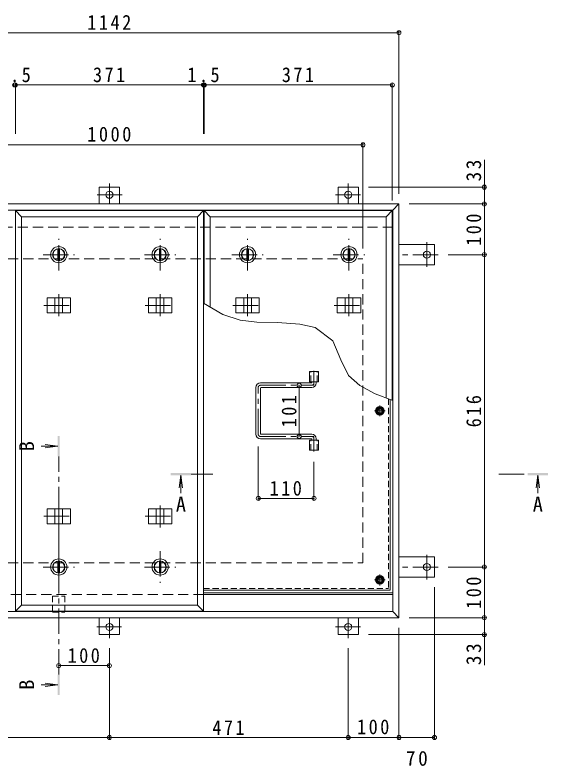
# Model space of a CAD drawing. Units: millimetres on the paper, enlarged 2 times, with parts at other scales. Extents: x -524 to 522, y -392 to 344.
# Drawn here: x -349 to -138.7, y -24.5 to 271.7 of the extents above; entities that cross this region are included whole.
import ezdxf
from ezdxf.enums import TextEntityAlignment as Align

# ---------------------------------------------------------------- set-up
doc = ezdxf.new("R2010")
doc.units = ezdxf.units.MM
doc.header["$LTSCALE"] = 2
doc.header["$PDMODE"] = 32
doc.header["$PDSIZE"] = 1.6
for name, pattern in [('CHAIN1', [8, 5, -1, 1, -1]), ('DASHED1', [1.8, 1.2, -0.6]), ('DASHED2', [3, 2, -1])]:
    doc.linetypes.add(name, pattern=pattern)
for name, color, linetype, lineweight in [('0-1_躯体', 2, 'DASHED2', 9), ('0-2_仕上', 4, 'Continuous', 9), ('0-3_建具', 4, 'Continuous', 9), ('0-5_寸法', 7, 'Continuous', 9), ('0-6_ハッチ', 6, 'Continuous', 9), ('0-7_021', 5, 'Continuous', 5), ('0-A_061', 3, 'CHAIN1', 9), ('0-B_062', 2, 'Continuous', 9), ('0-C_084', 2, 'Continuous', 9), ('0-E_090', 3, 'Continuous', 9), ('0-F_092', 7, 'Continuous', 9)]:
    doc.layers.add(name, color=color, linetype=linetype, lineweight=lineweight)
doc.styles.add('ＭＳ ゴシック', font='')
doc.styles.get('ＭＳ ゴシック').set_extended_font_data('MS Gothic')

msp = doc.modelspace()

# ---------------------------------------------------------------- linework, layer by layer
at = {"layer": '0-1_躯体'}
for p, q in [((-199.949, 188.001), (-423.549, 188.001)), ((-411.749, 175.601), (-211.749, 175.601)), ((-211.749, 55.601), (-211.749, 175.601)), ((-411.749, 55.601), (-211.749, 55.601)), ((-274.649, 43.201), (-423.549, 43.201))]:
    msp.add_line(p, q, dxfattribs=at)
at = {"layer": '0-1_躯体', "linetype": 'Continuous'}
msp.add_line((-199.949, 43.201), (-274.649, 43.201), dxfattribs=at)
at = {"layer": '0-2_仕上'}
for p, q in [((-348.849, 36.601), (-348.849, 194.601)), ((-348.849, 194.601), (-274.649, 194.601)), ((-274.649, 36.601), (-274.649, 194.601)), ((-274.349, 157.902), (-274.349, 194.601)), ((-200.149, 119.755), (-200.149, 194.601)), ((-277.049, 39.001), (-277.049, 192.201)), ((-271.949, 156.517), (-271.949, 192.201)), ((-202.549, 120.685), (-202.549, 192.201)), ((-332.149, 101.65), (-338.704, 101.65)), ((-332.149, 101.65), (-337.107, 102.303)), ((-332.149, 101.65), (-337.107, 100.998)), ((-283.549, 90.225), (-284.202, 85.268)), ((-283.549, 90.225), (-283.549, 83.104)), ((-283.549, 90.225), (-282.897, 85.268)), ((-142.737, 90.225), (-143.39, 85.268)), ((-142.737, 90.225), (-142.084, 85.268)), ((-142.737, 90.225), (-142.737, 83.104)), ((-332.149, 7.579), (-338.704, 7.579)), ((-332.149, 7.579), (-337.107, 8.231)), ((-332.149, 7.579), (-337.107, 6.926))]:
    msp.add_line(p, q, dxfattribs=at)
at = {"layer": '0-2_仕上', "color": 3}
for p, q in [((-232.779, 127.101), (-232.779, 131.101)), ((-232.779, 131.101), (-229.319, 131.101)), ((-229.319, 127.101), (-229.319, 131.101)), ((-232.779, 127.101), (-229.319, 127.101)), ((-232.779, 100.101), (-232.779, 104.101)), ((-232.779, 104.101), (-229.319, 104.101)), ((-229.319, 100.101), (-229.319, 104.101)), ((-232.779, 100.101), (-229.319, 100.101))]:
    msp.add_line(p, q, dxfattribs=at)
at = {"layer": '0-2_仕上', "color": 3, "linetype": 'DASHED1'}
for p, q in [((-232.319, 127.101), (-232.319, 131.101)), ((-229.779, 127.101), (-229.779, 131.101)), ((-232.319, 100.101), (-232.319, 104.101)), ((-229.779, 100.101), (-229.779, 104.101))]:
    msp.add_line(p, q, dxfattribs=at)
at = {"layer": '0-2_仕上', "linetype": 'CHAIN1'}
for p, q in [((-331.749, 11.579), (-331.749, 97.65)), ((-270.949, 90.625), (-279.549, 90.625)), ((-158.136, 90.625), (-146.737, 90.625))]:
    msp.add_line(p, q, dxfattribs=at)
at = {"layer": '0-2_仕上'}
for points in [[(-346.449, 39.001), (-346.449, 192.201), (-348.849, 194.601)], [(-346.449, 192.201), (-277.049, 192.201), (-274.649, 194.601)], [(-271.949, 192.201), (-274.349, 194.601), (-200.149, 194.601)], [(-271.949, 192.201), (-202.549, 192.201), (-200.149, 194.601)], [(-346.449, 39.001), (-348.849, 36.601), (-274.649, 36.601)], [(-346.449, 39.001), (-277.049, 39.001), (-274.649, 36.601)]]:
    msp.add_lwpolyline(points, dxfattribs=at)
for points in [[(-331.349, 105.65), (-332.149, 105.65), (-331.349, 97.65), (-332.149, 97.65)], [(-287.549, 90.225), (-287.549, 91.025), (-279.549, 90.225), (-279.549, 91.025)], [(-138.737, 90.225), (-138.737, 91.025), (-146.737, 90.225), (-146.737, 91.025)], [(-332.149, 3.579), (-331.349, 3.579), (-332.149, 11.579), (-331.349, 11.579)]]:
    msp.add_solid(points, dxfattribs=at)
at = {"layer": '0-3_建具', "color": 2}
for p, q in [((-197.549, 197.201), (-425.949, 197.201)), ((-197.549, 197.201), (-199.949, 194.801)), ((-197.549, 34.001), (-197.549, 197.201)), ((-199.949, 194.801), (-423.549, 194.801)), ((-199.949, 36.401), (-199.949, 194.801)), ((-199.949, 43.201), (-274.649, 43.201)), ((-199.949, 36.401), (-423.549, 36.401)), ((-197.549, 34.001), (-199.949, 36.401)), ((-197.549, 34.001), (-425.949, 34.001))]:
    msp.add_line(p, q, dxfattribs=at)
at = {"layer": '0-3_建具'}
for p, q in [((-336.367, 160.201), (-336.367, 154.201)), ((-336.367, 160.201), (-327.132, 160.201)), ((-333.249, 160.201), (-333.249, 154.201)), ((-330.249, 160.201), (-330.249, 154.201)), ((-327.132, 160.201), (-327.132, 154.201)), ((-296.367, 160.201), (-296.367, 154.201)), ((-296.367, 160.201), (-287.132, 160.201)), ((-293.249, 160.201), (-293.249, 154.201)), ((-290.249, 160.201), (-290.249, 154.201)), ((-287.132, 160.201), (-287.132, 154.201)), ((-261.867, 160.201), (-261.867, 154.201)), ((-261.867, 160.201), (-252.632, 160.201)), ((-258.749, 160.201), (-258.749, 154.201)), ((-255.749, 160.201), (-255.749, 154.201)), ((-252.632, 160.201), (-252.632, 154.201)), ((-221.867, 160.201), (-221.867, 154.201)), ((-221.867, 160.201), (-212.632, 160.201)), ((-218.749, 160.201), (-218.749, 154.201)), ((-215.749, 160.201), (-215.749, 154.201)), ((-212.632, 160.201), (-212.632, 154.201)), ((-336.367, 154.201), (-327.132, 154.201)), ((-296.367, 154.201), (-287.132, 154.201)), ((-261.867, 154.201), (-252.632, 154.201)), ((-221.867, 154.201), (-212.632, 154.201)), ((-336.367, 71.001), (-336.367, 77.001)), ((-336.367, 77.001), (-327.132, 77.001)), ((-333.249, 71.001), (-333.249, 77.001)), ((-330.249, 71.001), (-330.249, 77.001)), ((-327.132, 71.001), (-327.132, 77.001)), ((-296.367, 71.001), (-296.367, 77.001)), ((-296.367, 77.001), (-287.132, 77.001)), ((-293.249, 71.001), (-293.249, 77.001)), ((-290.249, 71.001), (-290.249, 77.001)), ((-287.132, 71.001), (-287.132, 77.001)), ((-336.367, 71.001), (-327.132, 71.001)), ((-296.367, 71.001), (-287.132, 71.001))]:
    msp.add_line(p, q, dxfattribs=at)
at = {"layer": '0-3_建具', "linetype": 'CHAIN1'}
for p, q in [((-331.749, 161.625), (-331.749, 152.977)), ((-291.749, 161.625), (-291.749, 152.977)), ((-257.249, 161.625), (-257.249, 152.977)), ((-217.249, 161.625), (-217.249, 152.977)), ((-337.631, 157.201), (-325.868, 157.201)), ((-297.631, 157.201), (-285.868, 157.201)), ((-263.131, 157.201), (-251.368, 157.201)), ((-223.131, 157.201), (-211.368, 157.201)), ((-331.749, 69.578), (-331.749, 78.225)), ((-291.749, 69.578), (-291.749, 78.225)), ((-337.631, 74.001), (-325.868, 74.001)), ((-297.631, 74.001), (-285.868, 74.001))]:
    msp.add_line(p, q, dxfattribs=at)
at = {"layer": '0-5_寸法'}
for p, q in [((-163.845, 203.841), (-163.845, 214.593)), ((-267.023, 153.672), (-274.649, 158.076)), ((-163.845, 27.361), (-163.845, 15.292))]:
    msp.add_line(p, q, dxfattribs=at)
for points in [[(-220.489, 135.775), (-223.652, 143.267), (-230.645, 148.511), (-236.639, 149.843), (-245.462, 150.509), (-253.537, 150.592), (-260.197, 151.341), (-267.023, 153.672)], [(-212.905, 125.637), (-217.418, 129.485), (-220.489, 135.775)], [(-199.949, 119.678), (-206.858, 122.353), (-212.905, 125.637)]]:
    msp.add_lwpolyline(points, dxfattribs=at)
at = {"layer": '0-5_寸法', "linetype": 'DASHED1'}
for points in [[(-334.209, 42.561), (-329.289, 42.561), (-329.289, 36.161)], [(-334.209, 42.561), (-334.209, 36.161), (-329.289, 36.161)]]:
    msp.add_lwpolyline(points, dxfattribs=at)
at = {"layer": '0-6_ハッチ', "linetype": 'CHAIN1'}
for p, q in [((-231.049, 131.377), (-231.049, 125.701)), ((-253.049, 106.403), (-253.049, 124.799)), ((-252.147, 125.701), (-231.049, 125.701)), ((-252.147, 105.501), (-231.049, 105.501)), ((-231.049, 99.524), (-231.049, 105.501))]:
    msp.add_line(p, q, dxfattribs=at)
at = {"layer": '0-6_ハッチ'}
for p, q in [((-253.949, 106.401), (-253.949, 124.801)), ((-232.149, 126.601), (-252.149, 126.601)), ((-252.149, 106.601), (-252.149, 124.601)), ((-251.949, 124.801), (-231.949, 124.801)), ((-231.949, 126.801), (-231.949, 127.101)), ((-230.149, 126.601), (-230.149, 127.101)), ((-232.149, 104.601), (-252.149, 104.601)), ((-251.949, 106.401), (-231.949, 106.401)), ((-231.949, 104.401), (-231.949, 104.101)), ((-230.149, 104.601), (-230.149, 104.101)), ((-274.649, 43.801), (-199.949, 43.801)), ((-274.649, 43.201), (-199.949, 43.201))]:
    msp.add_line(p, q, dxfattribs=at)
for centre, radius, start, end in [((-252.149, 124.801), 1.8, 90, 180), ((-251.949, 124.601), 0.2, 90, 180), ((-232.149, 126.801), 0.2, 270, 0), ((-231.949, 126.601), 1.8, 270, 0), ((-252.149, 106.401), 1.8, 180, 270), ((-251.949, 106.601), 0.2, 180, 270), ((-232.149, 104.401), 0.2, 0, 90), ((-231.949, 104.601), 1.8, 0, 90)]:
    msp.add_arc(centre, radius, start, end, dxfattribs=at)
at = {"layer": '0-6_ハッチ', "linetype": 'CHAIN1'}
for centre, radius, start, end in [((-252.147, 124.799), 0.902, 90, 180), ((-231.949, 126.601), 0.9, 270.29569, 0), ((-252.147, 106.403), 0.902, 180, 270), ((-231.949, 104.601), 0.9, 0, 89.70431)]:
    msp.add_arc(centre, radius, start, end, dxfattribs=at)
at = {"layer": '0-7_021'}
for centre, radius in [((-205.049, 115.601), 1), ((-205.049, 115.601), 0.838), ((-205.049, 48.901), 1), ((-205.049, 48.901), 0.838)]:
    msp.add_circle(centre, radius, dxfattribs=at)
at = {"layer": '0-A_061', "linetype": 'DASHED1'}
for p in [(-201.689, 120.352), (-274.649, 45.541)]:
    msp.add_line(p, (-201.689, 45.541), dxfattribs=at)
at = {"layer": '0-A_061', "linetype": 'Continuous'}
for q in [(-201.049, 120.104), (-274.649, 44.901)]:
    msp.add_line((-201.049, 44.901), q, dxfattribs=at)
at = {"layer": '0-A_061'}
for p, q in [((-202.913, 115.601), (-207.185, 115.601)), ((-205.049, 113.465), (-205.049, 117.737)), ((-205.049, 46.765), (-205.049, 51.037)), ((-202.913, 48.901), (-207.185, 48.901))]:
    msp.add_line(p, q, dxfattribs=at)
at = {"layer": '0-B_062'}
for p, q in [((-206.549, 115.601), (-205.799, 116.901)), ((-205.799, 116.901), (-204.3, 116.901)), ((-203.549, 115.601), (-204.3, 116.901)), ((-203.549, 115.601), (-204.3, 114.301)), ((-206.549, 48.901), (-205.799, 50.201)), ((-205.799, 50.201), (-204.3, 50.201)), ((-203.549, 48.901), (-204.3, 50.201)), ((-203.549, 48.901), (-204.3, 47.601))]:
    msp.add_line(p, q, dxfattribs=at)
for points in [[(-206.549, 115.601), (-205.799, 114.301), (-204.3, 114.301)], [(-206.549, 48.901), (-205.799, 47.601), (-204.3, 47.601)]]:
    msp.add_lwpolyline(points, dxfattribs=at)
for centre, radius in [((-205.049, 115.601), 1.7), ((-205.049, 115.601), 1.3), ((-205.049, 48.901), 1.7), ((-205.049, 48.901), 1.3)]:
    msp.add_circle(centre, radius, dxfattribs=at)
at = {"layer": '0-C_084', "linetype": 'CHAIN1'}
for p, q in [((-331.749, 171.001), (-331.749, 183.401)), ((-291.749, 171.001), (-291.749, 183.401)), ((-257.249, 171.001), (-257.249, 183.401)), ((-217.249, 171.001), (-217.249, 183.401)), ((-337.949, 177.201), (-325.549, 177.201)), ((-297.949, 177.201), (-285.549, 177.201)), ((-263.449, 177.201), (-251.049, 177.201)), ((-223.449, 177.201), (-211.049, 177.201)), ((-331.749, 60.201), (-331.749, 47.801)), ((-291.749, 60.201), (-291.749, 47.801)), ((-337.949, 54.001), (-325.549, 54.001)), ((-297.949, 54.001), (-285.549, 54.001))]:
    msp.add_line(p, q, dxfattribs=at)
at = {"layer": '0-C_084'}
for p, q in [((-332.049, 179.482), (-332.049, 174.921)), ((-331.449, 179.482), (-331.449, 174.921)), ((-292.049, 179.482), (-292.049, 174.921)), ((-291.449, 179.482), (-291.449, 174.921)), ((-257.549, 179.482), (-257.549, 174.921)), ((-256.949, 179.482), (-256.949, 174.921)), ((-217.549, 179.482), (-217.549, 174.921)), ((-216.949, 179.482), (-216.949, 174.921)), ((-332.049, 51.721), (-332.049, 56.281)), ((-331.449, 51.721), (-331.449, 56.281)), ((-292.049, 51.721), (-292.049, 56.281)), ((-291.449, 51.721), (-291.449, 56.281))]:
    msp.add_line(p, q, dxfattribs=at)
for centre, radius in [((-331.749, 177.201), 3.2), ((-331.749, 177.201), 2.4), ((-331.749, 177.201), 2.3), ((-291.749, 177.201), 3.2), ((-291.749, 177.201), 2.4), ((-291.749, 177.201), 2.3), ((-257.249, 177.201), 3.2), ((-257.249, 177.201), 2.4), ((-257.249, 177.201), 2.3), ((-217.249, 177.201), 3.2), ((-217.249, 177.201), 2.4), ((-217.249, 177.201), 2.3), ((-331.749, 54.001), 3.2), ((-331.749, 54.001), 2.4), ((-331.749, 54.001), 2.3), ((-291.749, 54.001), 3.2), ((-291.749, 54.001), 2.4), ((-291.749, 54.001), 2.3)]:
    msp.add_circle(centre, radius, dxfattribs=at)
at = {"layer": '0-E_090', "linetype": 'CHAIN1'}
for p, q in [((-311.749, 205.273), (-311.749, 197.241)), ((-217.549, 205.273), (-217.549, 197.241)), ((-306.781, 200.841), (-316.559, 200.841)), ((-222.517, 200.841), (-212.74, 200.841)), ((-186.509, 182.169), (-186.509, 172.392)), ((-182.078, 177.201), (-197.549, 177.201)), ((-186.509, 49.033), (-186.509, 58.811)), ((-182.078, 54.001), (-197.549, 54.001)), ((-311.749, 25.93), (-311.749, 33.961)), ((-217.549, 25.93), (-217.549, 33.961)), ((-316.717, 30.361), (-306.94, 30.361)), ((-222.517, 30.361), (-212.74, 30.361))]:
    msp.add_line(p, q, dxfattribs=at)
at = {"layer": '0-E_090'}
for p, q in [((-307.749, 203.841), (-315.749, 203.841)), ((-315.749, 197.201), (-315.749, 203.841)), ((-307.749, 197.201), (-307.749, 203.841)), ((-221.549, 203.841), (-213.549, 203.841)), ((-221.549, 197.201), (-221.549, 203.841)), ((-213.549, 197.201), (-213.549, 203.841)), ((-197.549, 181.201), (-183.509, 181.201)), ((-183.509, 181.201), (-183.509, 173.201)), ((-197.549, 173.201), (-183.509, 173.201)), ((-197.549, 58.001), (-183.509, 58.001)), ((-183.509, 50.001), (-183.509, 58.001)), ((-197.549, 50.001), (-183.509, 50.001)), ((-315.749, 34.001), (-315.749, 27.361)), ((-307.749, 34.001), (-307.749, 27.361)), ((-221.549, 34.001), (-221.549, 27.361)), ((-213.549, 34.001), (-213.549, 27.361)), ((-315.749, 27.361), (-307.749, 27.361)), ((-221.549, 27.361), (-213.549, 27.361))]:
    msp.add_line(p, q, dxfattribs=at)
for centre in [(-311.749, 200.841), (-217.549, 200.841), (-186.509, 177.201), (-186.509, 54.001), (-311.749, 30.361), (-217.549, 30.361)]:
    msp.add_circle(centre, 1.4, dxfattribs=at)
at = {"layer": '0-F_092'}
for p, q in [((-425.949, 264.744), (-197.549, 264.744)), ((-197.549, 265.344), (-197.549, 201.201)), ((-349.149, 244.185), (-348.849, 244.185)), ((-348.849, 244.785), (-348.849, 224.885)), ((-348.849, 244.185), (-274.649, 244.185)), ((-274.649, 244.785), (-274.649, 224.885)), ((-274.649, 244.185), (-274.349, 244.185)), ((-274.349, 244.785), (-274.349, 224.885)), ((-274.349, 244.185), (-200.149, 244.185)), ((-200.149, 244.785), (-200.149, 198.601)), ((-411.749, 220.545), (-211.749, 220.545)), ((-211.749, 221.145), (-211.749, 179.601)), ((-163.245, 203.841), (-209.549, 203.841)), ((-163.845, 197.201), (-163.845, 203.841)), ((-163.245, 197.201), (-193.549, 197.201)), ((-163.845, 197.201), (-163.845, 177.201)), ((-163.245, 177.201), (-178.078, 177.201)), ((-163.845, 177.201), (-163.845, 54.001)), ((-236.904, 105.501), (-236.904, 125.701)), ((-253.049, 80.471), (-253.049, 101.501)), ((-231.049, 80.471), (-231.049, 95.524)), ((-231.049, 81.071), (-253.049, 81.071)), ((-163.245, 54.001), (-178.078, 54.001)), ((-163.845, 54.001), (-163.845, 34.001)), ((-183.509, -13.85), (-183.509, 46.001)), ((-163.245, 34.001), (-193.549, 34.001)), ((-163.845, 34.001), (-163.845, 27.361)), ((-197.549, -13.85), (-197.549, 30.001)), ((-163.245, 27.361), (-209.549, 27.361)), ((-311.749, -13.85), (-311.749, 21.93)), ((-217.549, -13.85), (-217.549, 21.93)), ((-311.749, 15.112), (-331.749, 15.112)), ((-405.949, -13.25), (-311.749, -13.25)), ((-311.749, -13.25), (-217.549, -13.25)), ((-217.549, -13.25), (-197.549, -13.25)), ((-197.549, -13.25), (-183.509, -13.25))]:
    msp.add_line(p, q, dxfattribs=at)
for p in [(-197.549, 264.744), (-349.149, 244.185), (-348.849, 244.185), (-274.649, 244.185), (-274.349, 244.185), (-200.149, 244.185), (-211.749, 220.545), (-163.845, 203.841), (-163.845, 197.201), (-163.845, 177.201), (-236.904, 125.701), (-236.904, 105.501), (-253.049, 81.071), (-231.049, 81.071), (-163.845, 54.001), (-163.845, 34.001), (-163.845, 27.361), (-331.749, 15.112), (-311.749, 15.112), (-311.749, -13.25), (-217.549, -13.25), (-197.549, -13.25), (-183.509, -13.25)]:
    msp.add_point(p, dxfattribs=at)

# ---------------------------------------------------------------- texts
at = {"layer": '0-5_寸法', "color": 2, "style": 'ＭＳ ゴシック'}
for p in [(-339.722, 99.65), (-339.722, 5.579)]:
    msp.add_text('B', height=5.865, rotation=90, dxfattribs=at).set_placement(p, align=Align.BOTTOM_LEFT)
for p in [(-285.549, 74.085), (-144.737, 74.085)]:
    msp.add_text('A', height=5.865, dxfattribs=at).set_placement(p, align=Align.BOTTOM_LEFT)
at = {"layer": '0-F_092', "color": 2, "char_height": 5.865, "attachment_point": 7, "style": 'ＭＳ ゴシック'}
for s, insert in [('\\T1.28;\\W0.9;1142', (-320.499, 265.944)), ('\\T1.27;\\W0.9;1.5', (-355.499, 245.185)), ('\\T1.27;\\W0.9;371', (-318.249, 245.185)), ('\\T1.27;\\W0.9;1.5', (-280.999, 245.185)), ('\\T1.27;\\W0.9;371', (-243.749, 245.185)), ('\\T1.28;\\W0.9;1000', (-320.499, 221.745)), ('\\T1.27;\\W0.9;110', (-248.549, 82.071)), ('\\T1.27;\\W0.9;100', (-328.249, 16.112)), ('\\T1.27;\\W0.9;471', (-271.149, -12.25)), ('\\T1.27;\\W0.9;100', (-214.049, -12.05)), ('\\T1.27;\\W0.95;70', (-194.779, -24.486))]:
    msp.add_mtext(s, dxfattribs=dict(at, insert=insert))
at = {"layer": '0-F_092', "color": 2, "char_height": 5.865, "attachment_point": 7, "rotation": 90, "style": 'ＭＳ ゴシック'}
for s, insert in [('\\T1.27;\\W0.95;33', (-165.045, 206.093)), ('\\T1.27;\\W0.9;100', (-165.045, 180.701)), ('\\T1.27;\\W0.9;101', (-237.904, 109.101)), ('\\T1.27;\\W0.9;616', (-165.045, 109.101)), ('\\T1.27;\\W0.9;100', (-165.045, 37.501)), ('\\T1.27;\\W0.95;33', (-165.045, 15.292))]:
    msp.add_mtext(s, dxfattribs=dict(at, insert=insert))

doc.saveas('drawing.dxf')
